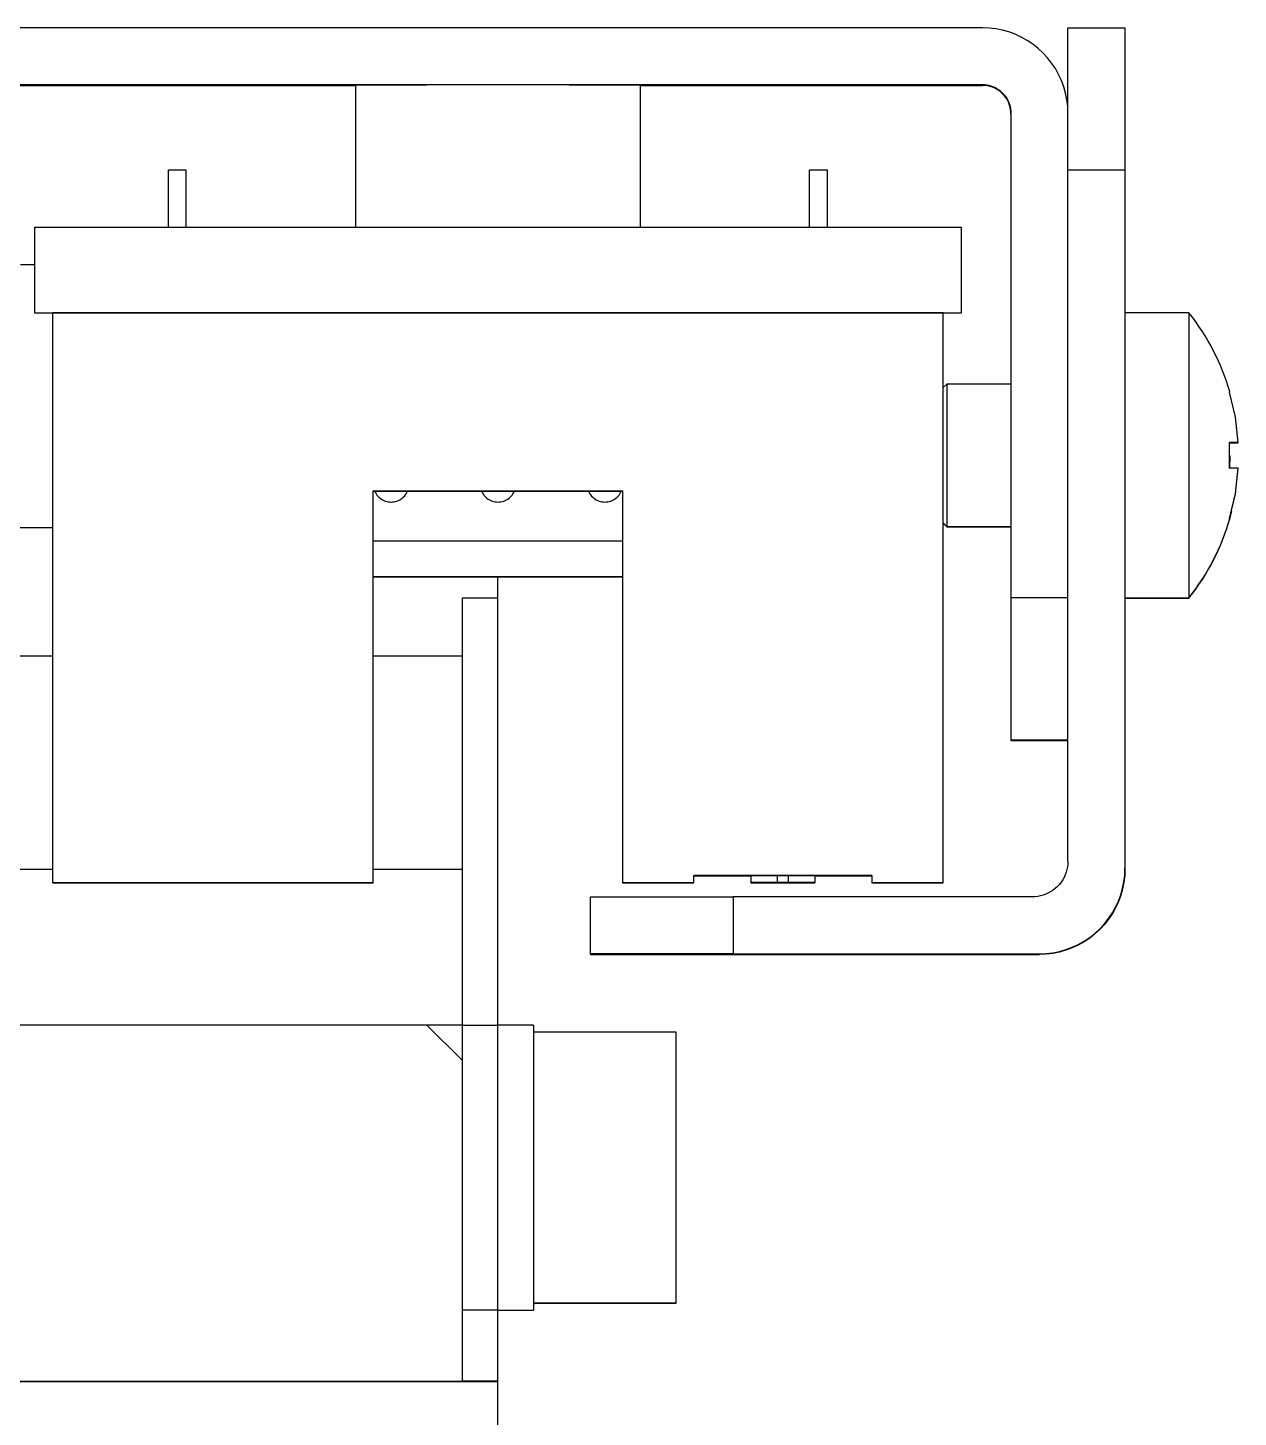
# Model space of a CAD drawing. Extents: x 0 to 634, y -8 to 556.
# Drawn here: x 616.93 to 633.92, y 260.28 to 279.78 of the extents above; entities that cross this region are included whole.
import ezdxf

# ---------------------------------------------------------------- set-up
doc = ezdxf.new("R2010")
doc.units = 0
doc.header["$LTSCALE"] = 0.5
doc.layers.add('MSM_CONTINUOUS', color=7, linetype='CONTINUOUS')

msp = doc.modelspace()

# ---------------------------------------------------------------- linework, layer by layer
at = {"layer": 'MSM_CONTINUOUS'}
for p, q in [((630.326, 279.783), (616.726, 279.783)), ((630.421, 279.779), (630.326, 279.783)), ((630.514, 279.768), (630.421, 279.779)), ((630.607, 279.749), (630.514, 279.768)), ((630.697, 279.724), (630.607, 279.749)), ((630.786, 279.691), (630.697, 279.724)), ((631.526, 268.083), (631.526, 279.782)), ((631.526, 279.782), (632.326, 279.782)), ((632.326, 279.782), (632.326, 267.974)), ((630.871, 279.652), (630.786, 279.691)), ((630.953, 279.606), (630.871, 279.652)), ((631.032, 279.553), (630.953, 279.606)), ((631.106, 279.495), (631.032, 279.553)), ((631.175, 279.431), (631.106, 279.495)), ((631.239, 279.362), (631.175, 279.431)), ((631.297, 279.288), (631.239, 279.362)), ((631.35, 279.21), (631.297, 279.288)), ((631.396, 279.127), (631.35, 279.21)), ((631.435, 279.042), (631.396, 279.127)), ((630.326, 278.983), (616.726, 278.983)), ((616.726, 278.982), (617.526, 278.982)), ((617.526, 278.981), (616.726, 278.981)), ((616.726, 278.979), (617.526, 278.979)), ((617.526, 278.978), (616.726, 278.978)), ((616.726, 278.974), (621.526, 278.974)), ((617.526, 278.982), (617.526, 278.981)), ((617.526, 278.979), (617.526, 278.978)), ((621.533, 278.981), (621.526, 278.981)), ((621.526, 278.981), (621.526, 276.983)), ((621.531, 278.976), (621.526, 278.976)), ((621.544, 278.976), (621.531, 278.976)), ((621.551, 278.981), (621.533, 278.981)), ((621.565, 278.976), (621.544, 278.976)), ((621.582, 278.981), (621.551, 278.981)), ((621.595, 278.976), (621.565, 278.976)), ((621.624, 278.981), (621.582, 278.981)), ((621.633, 278.976), (621.595, 278.976)), ((621.679, 278.981), (621.624, 278.981)), ((621.679, 278.976), (621.633, 278.976)), ((621.744, 278.981), (621.679, 278.981)), ((621.733, 278.976), (621.679, 278.976)), ((621.794, 278.976), (621.733, 278.976)), ((621.821, 278.981), (621.744, 278.981)), ((621.864, 278.976), (621.794, 278.976)), ((621.908, 278.981), (621.821, 278.981)), ((621.94, 278.976), (621.864, 278.976)), ((622.006, 278.981), (621.908, 278.981)), ((622.023, 278.976), (621.94, 278.976)), ((622.112, 278.981), (622.006, 278.981)), ((622.112, 278.976), (622.023, 278.976)), ((622.228, 278.981), (622.112, 278.981)), ((622.208, 278.976), (622.112, 278.976)), ((622.309, 278.976), (622.208, 278.976)), ((622.351, 278.981), (622.228, 278.981)), ((622.415, 278.976), (622.309, 278.976)), ((622.481, 278.981), (622.351, 278.981)), ((622.526, 278.976), (622.415, 278.976)), ((622.618, 278.981), (622.481, 278.981)), ((622.761, 278.981), (622.618, 278.981)), ((622.908, 278.981), (622.761, 278.981)), ((623.06, 278.981), (622.908, 278.981)), ((623.214, 278.981), (623.06, 278.981)), ((623.37, 278.981), (623.214, 278.981)), ((623.526, 278.981), (623.37, 278.981)), ((623.683, 278.981), (623.526, 278.981)), ((623.839, 278.981), (623.683, 278.981)), ((623.993, 278.981), (623.839, 278.981)), ((624.145, 278.981), (623.993, 278.981)), ((624.292, 278.981), (624.145, 278.981)), ((624.434, 278.981), (624.292, 278.981)), ((624.571, 278.981), (624.434, 278.981)), ((624.638, 278.976), (624.526, 278.976)), ((624.702, 278.981), (624.571, 278.981)), ((624.744, 278.976), (624.638, 278.976)), ((624.825, 278.981), (624.702, 278.981)), ((624.845, 278.976), (624.744, 278.976)), ((624.941, 278.981), (624.825, 278.981)), ((624.941, 278.976), (624.845, 278.976)), ((625.047, 278.981), (624.941, 278.981)), ((625.03, 278.976), (624.941, 278.976)), ((625.113, 278.976), (625.03, 278.976)), ((625.145, 278.981), (625.047, 278.981)), ((625.189, 278.976), (625.113, 278.976)), ((625.232, 278.981), (625.145, 278.981)), ((625.259, 278.976), (625.189, 278.976)), ((625.308, 278.981), (625.232, 278.981)), ((625.32, 278.976), (625.259, 278.976)), ((625.374, 278.981), (625.308, 278.981)), ((625.374, 278.976), (625.32, 278.976)), ((625.429, 278.981), (625.374, 278.981)), ((625.42, 278.976), (625.374, 278.976)), ((625.458, 278.976), (625.42, 278.976)), ((625.471, 278.981), (625.429, 278.981)), ((625.488, 278.976), (625.458, 278.976)), ((625.502, 278.981), (625.471, 278.981)), ((625.509, 278.976), (625.488, 278.976)), ((625.52, 278.981), (625.502, 278.981)), ((625.522, 278.976), (625.509, 278.976)), ((625.526, 278.981), (625.52, 278.981)), ((625.526, 278.976), (625.522, 278.976)), ((625.526, 276.983), (625.526, 278.981)), ((625.526, 278.974), (630.326, 278.974)), ((629.526, 278.982), (630.326, 278.982)), ((629.526, 278.981), (629.526, 278.982)), ((630.326, 278.981), (629.526, 278.981)), ((629.526, 278.979), (630.326, 278.979)), ((629.526, 278.978), (629.526, 278.979)), ((630.326, 278.978), (629.526, 278.978)), ((630.326, 278.983), (630.358, 278.981)), ((630.326, 278.982), (630.326, 278.983)), ((630.358, 278.981), (630.326, 278.982)), ((630.326, 278.981), (630.358, 278.98)), ((630.326, 278.979), (630.326, 278.981)), ((630.358, 278.977), (630.326, 278.979)), ((630.326, 278.978), (630.358, 278.977)), ((630.326, 278.974), (630.326, 278.978)), ((630.358, 278.973), (630.326, 278.974)), ((630.358, 278.981), (630.389, 278.978)), ((630.389, 278.977), (630.358, 278.981)), ((630.358, 278.98), (630.389, 278.976)), ((630.389, 278.974), (630.358, 278.977)), ((630.358, 278.977), (630.389, 278.973)), ((630.389, 278.97), (630.358, 278.973)), ((630.389, 278.978), (630.42, 278.972)), ((630.42, 278.971), (630.389, 278.977)), ((630.389, 278.976), (630.42, 278.97)), ((630.42, 278.968), (630.389, 278.974)), ((630.389, 278.973), (630.42, 278.967)), ((630.42, 278.963), (630.389, 278.97)), ((630.42, 278.972), (630.45, 278.963)), ((630.45, 278.962), (630.42, 278.971)), ((630.42, 278.97), (630.45, 278.962)), ((630.45, 278.959), (630.42, 278.968)), ((630.42, 278.967), (630.45, 278.958)), ((630.45, 278.955), (630.42, 278.963)), ((630.45, 278.963), (630.48, 278.952)), ((630.48, 278.951), (630.45, 278.962)), ((630.45, 278.962), (630.48, 278.951)), ((630.48, 278.948), (630.45, 278.959)), ((630.45, 278.958), (630.48, 278.948)), ((630.48, 278.944), (630.45, 278.955)), ((630.48, 278.952), (630.508, 278.939)), ((630.508, 278.938), (630.48, 278.951)), ((630.48, 278.951), (630.508, 278.938)), ((630.508, 278.935), (630.48, 278.948)), ((630.48, 278.948), (630.508, 278.934)), ((630.508, 278.931), (630.48, 278.944)), ((630.508, 278.939), (630.535, 278.924)), ((630.535, 278.923), (630.508, 278.938)), ((630.508, 278.938), (630.535, 278.922)), ((630.535, 278.92), (630.508, 278.935)), ((630.508, 278.934), (630.535, 278.919)), ((630.535, 278.916), (630.508, 278.931)), ((631.468, 278.953), (631.435, 279.042)), ((631.493, 278.863), (631.468, 278.953)), ((630.535, 278.924), (630.562, 278.906)), ((630.562, 278.905), (630.535, 278.923)), ((630.535, 278.922), (630.562, 278.905)), ((630.562, 278.902), (630.535, 278.92)), ((630.535, 278.919), (630.562, 278.902)), ((630.562, 278.898), (630.535, 278.916)), ((630.562, 278.906), (630.586, 278.887)), ((630.586, 278.886), (630.562, 278.905)), ((630.562, 278.905), (630.586, 278.885)), ((630.586, 278.883), (630.562, 278.902)), ((630.562, 278.902), (630.586, 278.882)), ((630.586, 278.879), (630.562, 278.898)), ((630.586, 278.887), (630.609, 278.865)), ((630.609, 278.865), (630.586, 278.886)), ((630.586, 278.885), (630.609, 278.864)), ((630.609, 278.861), (630.586, 278.883)), ((630.586, 278.882), (630.609, 278.861)), ((630.609, 278.857), (630.586, 278.879)), ((630.609, 278.865), (630.631, 278.842)), ((630.631, 278.842), (630.609, 278.865)), ((630.609, 278.864), (630.631, 278.841)), ((630.631, 278.838), (630.609, 278.861)), ((630.609, 278.861), (630.631, 278.838)), ((630.631, 278.834), (630.609, 278.857)), ((630.631, 278.842), (630.65, 278.818)), ((630.65, 278.817), (630.631, 278.842)), ((630.631, 278.841), (630.65, 278.816)), ((630.65, 278.814), (630.631, 278.838)), ((630.631, 278.838), (630.65, 278.813)), ((630.65, 278.81), (630.631, 278.834)), ((630.65, 278.818), (630.668, 278.792)), ((630.668, 278.791), (630.65, 278.817)), ((630.65, 278.816), (630.668, 278.79)), ((630.668, 278.788), (630.65, 278.814)), ((630.65, 278.813), (630.668, 278.787)), ((630.668, 278.783), (630.65, 278.81)), ((630.668, 278.792), (630.683, 278.764)), ((630.683, 278.763), (630.668, 278.791)), ((630.668, 278.79), (630.683, 278.763)), ((630.683, 278.76), (630.668, 278.788)), ((630.668, 278.787), (630.683, 278.76)), ((630.683, 278.756), (630.668, 278.783)), ((630.683, 278.764), (630.696, 278.736)), ((630.696, 278.735), (630.683, 278.763)), ((630.683, 278.763), (630.696, 278.734)), ((630.696, 278.732), (630.683, 278.76)), ((630.683, 278.76), (630.696, 278.731)), ((630.696, 278.728), (630.683, 278.756)), ((630.696, 278.736), (630.707, 278.706)), ((630.707, 278.705), (630.696, 278.735)), ((630.696, 278.734), (630.707, 278.705)), ((630.707, 278.702), (630.696, 278.732)), ((631.512, 278.77), (631.493, 278.863)), ((631.523, 278.677), (631.512, 278.77)), ((630.696, 278.731), (630.707, 278.702)), ((630.707, 278.698), (630.696, 278.728)), ((630.707, 278.706), (630.715, 278.676)), ((630.715, 278.675), (630.707, 278.705)), ((630.707, 278.705), (630.715, 278.675)), ((630.715, 278.672), (630.707, 278.702)), ((630.707, 278.702), (630.715, 278.671)), ((630.715, 278.668), (630.707, 278.698)), ((630.715, 278.676), (630.722, 278.645)), ((630.722, 278.644), (630.715, 278.675)), ((630.715, 278.675), (630.722, 278.644)), ((630.722, 278.641), (630.715, 278.672)), ((630.715, 278.671), (630.722, 278.641)), ((630.722, 278.637), (630.715, 278.668)), ((630.722, 278.645), (630.725, 278.614)), ((630.725, 278.613), (630.722, 278.644)), ((630.722, 278.644), (630.725, 278.613)), ((630.725, 278.61), (630.722, 278.641)), ((630.722, 278.641), (630.725, 278.609)), ((630.725, 278.606), (630.722, 278.637)), ((630.725, 278.614), (630.726, 278.583)), ((630.726, 278.582), (630.725, 278.613)), ((630.725, 278.613), (630.726, 278.581)), ((630.726, 278.579), (630.725, 278.61)), ((630.725, 278.609), (630.726, 278.578)), ((630.726, 278.574), (630.725, 278.606)), ((630.726, 278.583), (630.726, 269.775)), ((631.526, 278.583), (631.523, 278.677)), ((618.901, 276.983), (618.901, 277.782)), ((619.151, 277.782), (618.901, 277.782)), ((619.151, 276.983), (619.151, 277.782)), ((627.901, 276.983), (627.901, 277.782)), ((628.151, 277.782), (627.901, 277.782)), ((628.151, 276.983), (628.151, 277.782)), ((632.326, 277.783), (631.526, 277.783)), ((617.026, 275.774), (617.026, 276.983)), ((617.026, 276.983), (630.026, 276.983)), ((630.026, 276.983), (630.026, 275.774)), ((616.826, 276.461), (617.026, 276.461)), ((617.026, 275.783), (630.026, 275.783)), ((617.276, 275.774), (617.026, 275.774)), ((617.276, 267.777), (617.276, 275.783)), ((629.776, 275.783), (617.276, 275.783)), ((629.776, 267.777), (629.776, 275.783)), ((630.026, 275.774), (629.776, 275.774)), ((633.224, 275.781), (632.326, 275.781)), ((633.224, 275.781), (633.224, 271.777)), ((629.826, 274.781), (629.776, 274.731)), ((629.826, 274.781), (629.826, 272.777)), ((630.726, 274.781), (629.826, 274.781)), ((633.801, 274.669), (633.796, 274.667)), ((633.796, 274.667), (633.801, 274.669)), ((633.876, 274.317), (633.796, 274.667)), ((633.801, 274.665), (633.796, 274.663)), ((633.796, 274.663), (633.801, 274.665)), ((633.916, 273.961), (633.876, 274.317)), ((633.796, 273.961), (633.916, 273.961)), ((633.796, 273.601), (633.796, 273.961)), ((633.916, 273.961), (633.796, 273.961)), ((633.916, 273.96), (633.796, 273.96)), ((633.916, 273.96), (633.796, 273.96)), ((633.916, 273.957), (633.796, 273.956)), ((633.796, 273.957), (633.916, 273.957)), ((633.916, 273.957), (633.796, 273.957)), ((633.916, 273.957), (633.796, 273.957)), ((633.801, 273.779), (633.796, 273.596)), ((633.796, 273.597), (633.801, 273.779)), ((633.801, 273.778), (633.796, 273.6)), ((633.916, 273.601), (633.796, 273.601)), ((633.876, 273.244), (633.916, 273.601)), ((633.876, 273.24), (633.916, 273.597)), ((621.776, 267.777), (621.776, 273.283)), ((621.776, 273.283), (625.276, 273.283)), ((621.776, 273.282), (625.276, 273.282)), ((621.776, 273.28), (625.276, 273.28)), ((621.776, 273.28), (625.276, 273.28)), ((621.776, 273.278), (625.276, 273.278)), ((621.776, 273.277), (625.276, 273.277)), ((621.796, 273.277), (621.805, 273.258)), ((622.248, 273.258), (622.257, 273.277)), ((623.296, 273.277), (623.305, 273.258)), ((623.748, 273.258), (623.757, 273.277)), ((624.796, 273.277), (624.805, 273.258)), ((625.248, 273.258), (625.257, 273.277)), ((625.276, 273.283), (625.276, 267.777)), ((621.805, 273.258), (621.816, 273.24)), ((621.816, 273.24), (621.828, 273.223)), ((621.828, 273.223), (621.841, 273.207)), ((621.841, 273.207), (621.856, 273.192)), ((621.856, 273.192), (621.872, 273.179)), ((621.872, 273.179), (621.889, 273.167)), ((621.889, 273.167), (621.906, 273.156)), ((621.906, 273.156), (621.925, 273.147)), ((621.925, 273.147), (621.945, 273.139)), ((621.945, 273.139), (621.965, 273.133)), ((621.965, 273.133), (621.985, 273.129)), ((621.985, 273.129), (622.006, 273.126)), ((622.006, 273.126), (622.026, 273.125)), ((622.026, 273.125), (622.047, 273.126)), ((622.047, 273.126), (622.068, 273.129)), ((622.068, 273.129), (622.088, 273.133)), ((622.088, 273.133), (622.108, 273.139)), ((622.108, 273.139), (622.128, 273.147)), ((622.128, 273.147), (622.147, 273.156)), ((622.147, 273.156), (622.164, 273.167)), ((622.164, 273.167), (622.181, 273.179)), ((622.181, 273.179), (622.197, 273.192)), ((622.197, 273.192), (622.212, 273.207)), ((622.212, 273.207), (622.225, 273.223)), ((622.225, 273.223), (622.237, 273.24)), ((622.237, 273.24), (622.248, 273.258)), ((623.305, 273.258), (623.316, 273.24)), ((623.316, 273.24), (623.328, 273.223)), ((623.328, 273.223), (623.341, 273.207)), ((623.341, 273.207), (623.356, 273.192)), ((623.356, 273.192), (623.372, 273.179)), ((623.372, 273.179), (623.389, 273.167)), ((623.389, 273.167), (623.406, 273.156)), ((623.406, 273.156), (623.425, 273.147)), ((623.425, 273.147), (623.445, 273.139)), ((623.445, 273.139), (623.465, 273.133)), ((623.465, 273.133), (623.485, 273.129)), ((623.485, 273.129), (623.506, 273.126)), ((623.506, 273.126), (623.526, 273.125)), ((623.526, 273.125), (623.547, 273.126)), ((623.547, 273.126), (623.568, 273.129)), ((623.568, 273.129), (623.588, 273.133)), ((623.588, 273.133), (623.608, 273.139)), ((623.608, 273.139), (623.628, 273.147)), ((623.628, 273.147), (623.647, 273.156)), ((623.647, 273.156), (623.664, 273.167)), ((623.664, 273.167), (623.681, 273.179)), ((623.681, 273.179), (623.697, 273.192)), ((623.697, 273.192), (623.712, 273.207)), ((623.712, 273.207), (623.725, 273.223)), ((623.725, 273.223), (623.737, 273.24)), ((623.737, 273.24), (623.748, 273.258)), ((624.805, 273.258), (624.816, 273.24)), ((624.816, 273.24), (624.828, 273.223)), ((624.828, 273.223), (624.841, 273.207)), ((624.841, 273.207), (624.856, 273.192)), ((624.856, 273.192), (624.872, 273.179)), ((624.872, 273.179), (624.889, 273.167)), ((624.889, 273.167), (624.906, 273.156)), ((624.906, 273.156), (624.925, 273.147)), ((624.925, 273.147), (624.945, 273.139)), ((624.945, 273.139), (624.965, 273.133)), ((624.965, 273.133), (624.985, 273.129)), ((624.985, 273.129), (625.006, 273.126)), ((625.006, 273.126), (625.026, 273.125)), ((625.026, 273.125), (625.047, 273.126)), ((625.047, 273.126), (625.068, 273.129)), ((625.068, 273.129), (625.088, 273.133)), ((625.088, 273.133), (625.108, 273.139)), ((625.108, 273.139), (625.128, 273.147)), ((625.128, 273.147), (625.147, 273.156)), ((625.147, 273.156), (625.164, 273.167)), ((625.164, 273.167), (625.181, 273.179)), ((625.181, 273.179), (625.197, 273.192)), ((625.197, 273.192), (625.212, 273.207)), ((625.212, 273.207), (625.225, 273.223)), ((625.225, 273.223), (625.237, 273.24)), ((625.237, 273.24), (625.248, 273.258)), ((633.796, 272.894), (633.876, 273.244)), ((633.796, 272.89), (633.876, 273.24)), ((633.824, 272.999), (633.796, 272.894)), ((633.824, 272.995), (633.796, 272.89)), ((633.801, 272.892), (633.796, 272.894)), ((633.801, 272.888), (633.8, 272.888)), ((617.276, 272.761), (615.526, 272.761)), ((629.776, 272.831), (629.826, 272.781)), ((629.776, 272.827), (629.826, 272.777)), ((629.826, 272.781), (630.726, 272.781)), ((629.826, 272.777), (630.726, 272.777)), ((625.276, 272.575), (621.776, 272.575)), ((625.276, 272.075), (621.776, 272.075)), ((621.776, 272.074), (625.276, 272.074)), ((623.526, 271.781), (623.526, 272.074)), ((623.026, 271.781), (623.526, 271.781)), ((623.026, 260.783), (623.026, 271.781)), ((623.526, 261.783), (623.526, 271.781)), ((630.726, 271.783), (631.526, 271.783)), ((632.326, 271.781), (633.224, 271.781)), ((632.326, 271.777), (633.224, 271.777)), ((615.526, 270.964), (617.276, 270.964)), ((621.776, 270.964), (623.026, 270.964)), ((631.526, 269.782), (630.726, 269.782)), ((630.726, 269.775), (631.526, 269.775)), ((631.52, 268.004), (631.513, 267.966)), ((631.525, 268.043), (631.52, 268.004)), ((631.526, 268.083), (631.525, 268.043)), ((617.276, 267.964), (615.526, 267.964)), ((623.026, 267.964), (621.776, 267.964)), ((626.276, 267.777), (626.276, 267.883)), ((626.276, 267.883), (628.776, 267.883)), ((627.076, 267.882), (626.276, 267.882)), ((626.276, 267.88), (627.076, 267.88)), ((627.076, 267.88), (626.276, 267.88)), ((626.276, 267.878), (627.076, 267.878)), ((627.076, 267.877), (626.276, 267.877)), ((627.451, 267.882), (627.076, 267.882)), ((627.076, 267.882), (627.076, 267.782)), ((627.601, 267.882), (627.451, 267.882)), ((627.451, 267.782), (627.451, 267.882)), ((627.976, 267.882), (627.601, 267.882)), ((627.601, 267.882), (627.601, 267.782)), ((628.776, 267.882), (627.976, 267.882)), ((627.976, 267.882), (627.976, 267.782)), ((627.976, 267.88), (628.776, 267.88)), ((628.776, 267.88), (627.976, 267.88)), ((627.976, 267.878), (628.776, 267.878)), ((628.776, 267.877), (627.976, 267.877)), ((628.776, 267.883), (628.776, 267.777)), ((631.453, 267.821), (631.431, 267.789)), ((631.472, 267.856), (631.453, 267.821)), ((631.488, 267.891), (631.472, 267.856)), ((631.502, 267.928), (631.488, 267.891)), ((631.513, 267.966), (631.502, 267.928)), ((632.312, 267.795), (632.323, 267.888)), ((632.323, 267.88), (632.312, 267.787)), ((632.323, 267.888), (632.326, 267.983)), ((632.326, 267.974), (632.323, 267.88)), ((617.276, 267.783), (621.776, 267.783)), ((617.276, 267.782), (621.776, 267.782)), ((617.276, 267.78), (621.776, 267.78)), ((617.276, 267.78), (621.776, 267.78)), ((617.276, 267.778), (621.776, 267.778)), ((617.276, 267.777), (621.776, 267.777)), ((625.276, 267.783), (626.276, 267.783)), ((625.276, 267.782), (626.276, 267.782)), ((625.276, 267.78), (626.276, 267.78)), ((625.276, 267.78), (626.276, 267.78)), ((625.276, 267.778), (626.276, 267.778)), ((625.276, 267.777), (626.276, 267.777)), ((627.076, 267.782), (627.076, 267.78)), ((627.451, 267.782), (627.076, 267.782)), ((627.076, 267.782), (627.469, 267.782)), ((627.469, 267.782), (627.076, 267.782)), ((627.076, 267.782), (627.451, 267.782)), ((627.076, 267.78), (627.076, 267.778)), ((627.451, 267.78), (627.076, 267.78)), ((627.076, 267.78), (627.469, 267.78)), ((627.469, 267.78), (627.076, 267.78)), ((627.076, 267.78), (627.451, 267.78)), ((627.076, 267.777), (627.469, 267.778)), ((627.469, 267.778), (627.076, 267.778)), ((627.076, 267.778), (627.451, 267.778)), ((627.451, 267.777), (627.076, 267.777)), ((627.451, 267.78), (627.451, 267.782)), ((627.451, 267.782), (627.601, 267.782)), ((627.601, 267.782), (627.451, 267.782)), ((627.451, 267.778), (627.451, 267.78)), ((627.451, 267.78), (627.601, 267.78)), ((627.601, 267.78), (627.451, 267.78)), ((627.451, 267.778), (627.601, 267.778)), ((627.601, 267.777), (627.451, 267.777)), ((627.976, 267.782), (627.584, 267.782)), ((627.584, 267.782), (627.976, 267.782)), ((627.976, 267.78), (627.584, 267.78)), ((627.584, 267.78), (627.976, 267.78)), ((627.976, 267.778), (627.584, 267.778)), ((627.584, 267.778), (627.976, 267.777)), ((627.601, 267.782), (627.601, 267.78)), ((627.601, 267.782), (627.976, 267.782)), ((627.976, 267.782), (627.601, 267.782)), ((627.601, 267.78), (627.601, 267.778)), ((627.601, 267.78), (627.976, 267.78)), ((627.976, 267.78), (627.601, 267.78)), ((627.601, 267.778), (627.976, 267.778)), ((627.976, 267.777), (627.601, 267.777)), ((627.976, 267.782), (627.976, 267.78)), ((627.976, 267.78), (627.976, 267.778)), ((628.776, 267.783), (629.776, 267.783)), ((628.776, 267.782), (629.776, 267.782)), ((628.776, 267.78), (629.776, 267.78)), ((628.776, 267.78), (629.776, 267.78)), ((628.776, 267.778), (629.776, 267.778)), ((628.776, 267.777), (629.776, 267.777)), ((631.218, 267.621), (631.181, 267.607)), ((631.253, 267.637), (631.218, 267.621)), ((631.288, 267.656), (631.253, 267.637)), ((631.32, 267.678), (631.288, 267.656)), ((631.351, 267.702), (631.32, 267.678)), ((631.38, 267.729), (631.351, 267.702)), ((631.407, 267.758), (631.38, 267.729)), ((631.431, 267.789), (631.407, 267.758)), ((632.268, 267.612), (632.293, 267.702)), ((632.293, 267.694), (632.268, 267.604)), ((632.293, 267.702), (632.312, 267.795)), ((632.312, 267.787), (632.293, 267.694)), ((624.826, 266.775), (624.826, 267.582)), ((624.826, 267.582), (624.833, 267.582)), ((624.833, 267.582), (624.851, 267.582)), ((624.851, 267.582), (624.882, 267.582)), ((624.882, 267.582), (624.924, 267.582)), ((624.924, 267.582), (624.979, 267.582)), ((624.979, 267.582), (625.044, 267.582)), ((625.044, 267.582), (625.121, 267.582)), ((625.121, 267.582), (625.208, 267.582)), ((625.208, 267.582), (625.306, 267.582)), ((625.306, 267.582), (625.412, 267.582)), ((625.412, 267.582), (625.528, 267.583)), ((625.528, 267.583), (625.651, 267.583)), ((625.651, 267.583), (625.781, 267.583)), ((625.781, 267.583), (625.918, 267.583)), ((625.918, 267.583), (626.061, 267.583)), ((626.061, 267.583), (626.208, 267.583)), ((626.208, 267.583), (626.36, 267.583)), ((626.36, 267.583), (626.514, 267.583)), ((626.514, 267.583), (626.67, 267.583)), ((626.67, 267.583), (626.826, 267.583)), ((631.026, 267.583), (626.826, 267.583)), ((626.826, 267.583), (626.826, 266.783)), ((631.066, 267.584), (631.026, 267.583)), ((631.105, 267.589), (631.066, 267.584)), ((631.143, 267.596), (631.105, 267.589)), ((631.181, 267.607), (631.143, 267.596)), ((632.15, 267.356), (632.196, 267.438)), ((632.196, 267.43), (632.15, 267.348)), ((632.196, 267.438), (632.235, 267.523)), ((632.235, 267.515), (632.196, 267.43)), ((632.235, 267.523), (632.268, 267.612)), ((632.268, 267.604), (632.235, 267.515)), ((632.039, 267.203), (632.097, 267.277)), ((632.097, 267.269), (632.039, 267.195)), ((632.097, 267.277), (632.15, 267.356)), ((632.15, 267.348), (632.097, 267.269)), ((631.832, 267.012), (631.906, 267.07)), ((631.906, 267.062), (631.832, 267.004)), ((631.906, 267.07), (631.975, 267.134)), ((631.975, 267.126), (631.906, 267.062)), ((631.975, 267.134), (632.039, 267.203)), ((632.039, 267.195), (631.975, 267.126)), ((631.407, 266.816), (631.497, 266.841)), ((631.497, 266.833), (631.407, 266.808)), ((631.497, 266.841), (631.586, 266.874)), ((631.586, 266.866), (631.497, 266.833)), ((631.586, 266.874), (631.671, 266.913)), ((631.671, 266.905), (631.586, 266.866)), ((631.671, 266.913), (631.753, 266.959)), ((631.753, 266.951), (631.671, 266.905)), ((631.753, 266.959), (631.832, 267.012)), ((631.832, 267.004), (631.753, 266.951)), ((624.833, 266.782), (624.826, 266.782)), ((624.826, 266.775), (624.833, 266.775)), ((624.851, 266.782), (624.833, 266.782)), ((624.833, 266.775), (624.851, 266.775)), ((624.882, 266.782), (624.851, 266.782)), ((624.851, 266.775), (624.882, 266.775)), ((624.924, 266.782), (624.882, 266.782)), ((624.882, 266.775), (624.924, 266.775)), ((624.979, 266.782), (624.924, 266.782)), ((624.924, 266.775), (624.979, 266.775)), ((625.044, 266.782), (624.979, 266.782)), ((624.979, 266.775), (625.044, 266.775)), ((625.121, 266.782), (625.044, 266.782)), ((625.044, 266.775), (625.121, 266.775)), ((625.208, 266.782), (625.121, 266.782)), ((625.121, 266.775), (625.208, 266.775)), ((625.306, 266.782), (625.208, 266.782)), ((625.208, 266.775), (625.306, 266.775)), ((625.412, 266.782), (625.306, 266.782)), ((625.306, 266.775), (625.412, 266.775)), ((625.528, 266.783), (625.412, 266.782)), ((625.412, 266.775), (625.528, 266.775)), ((625.651, 266.783), (625.528, 266.783)), ((625.528, 266.775), (625.651, 266.775)), ((625.781, 266.783), (625.651, 266.783)), ((625.651, 266.775), (625.781, 266.775)), ((625.918, 266.783), (625.781, 266.783)), ((625.781, 266.775), (625.918, 266.774)), ((626.061, 266.783), (625.918, 266.783)), ((625.918, 266.774), (626.061, 266.774)), ((626.208, 266.783), (626.061, 266.783)), ((626.061, 266.774), (626.208, 266.774)), ((626.36, 266.783), (626.208, 266.783)), ((626.208, 266.774), (626.36, 266.774)), ((626.514, 266.783), (626.36, 266.783)), ((626.36, 266.774), (626.514, 266.774)), ((626.67, 266.783), (626.514, 266.783)), ((626.514, 266.774), (626.67, 266.774)), ((626.826, 266.783), (626.67, 266.783)), ((626.67, 266.774), (626.826, 266.774)), ((626.826, 266.783), (631.126, 266.783)), ((626.826, 266.774), (631.126, 266.774)), ((631.126, 266.783), (631.221, 266.786)), ((631.126, 266.774), (631.126, 266.783)), ((631.221, 266.778), (631.126, 266.774)), ((631.221, 266.786), (631.314, 266.797)), ((631.314, 266.789), (631.221, 266.778)), ((631.314, 266.797), (631.407, 266.816)), ((631.407, 266.808), (631.314, 266.789)), ((622.526, 265.783), (615.526, 265.783)), ((622.526, 265.783), (623.026, 265.283)), ((623.026, 265.783), (622.526, 265.783)), ((623.026, 265.783), (623.526, 265.783)), ((624.026, 265.782), (623.526, 265.782)), ((624.026, 265.782), (624.026, 261.778)), ((626.026, 265.682), (624.026, 265.682)), ((626.026, 261.878), (626.026, 265.682)), ((623.026, 261.783), (623.526, 261.783)), ((623.526, 255.959), (623.526, 261.783)), ((623.526, 261.782), (624.026, 261.782)), ((623.526, 261.782), (624.026, 261.782)), ((623.526, 261.78), (624.026, 261.78)), ((623.526, 261.78), (624.026, 261.78)), ((623.526, 261.778), (624.026, 261.778)), ((623.526, 261.778), (624.026, 261.778)), ((624.026, 261.882), (626.026, 261.882)), ((624.026, 261.882), (626.026, 261.882)), ((624.026, 261.88), (626.026, 261.88)), ((624.026, 261.88), (626.026, 261.88)), ((624.026, 261.878), (626.026, 261.878)), ((624.026, 261.878), (626.026, 261.878)), ((615.526, 260.783), (623.026, 260.783)), ((615.526, 260.777), (623.026, 260.777)), ((623.526, 260.783), (623.026, 260.783)), ((623.026, 260.777), (623.526, 260.777))]:
    msp.add_line(p, q, dxfattribs=at)
for centre, start, end in [((630.726, 273.781), 16.1225, 38.6822), ((630.726, 273.781), 321.3178, 343.8775), ((630.726, 273.777), 321.3178, 343.8775)]:
    msp.add_arc(centre, 3.2, start, end, dxfattribs=at)

doc.saveas('drawing.dxf')
